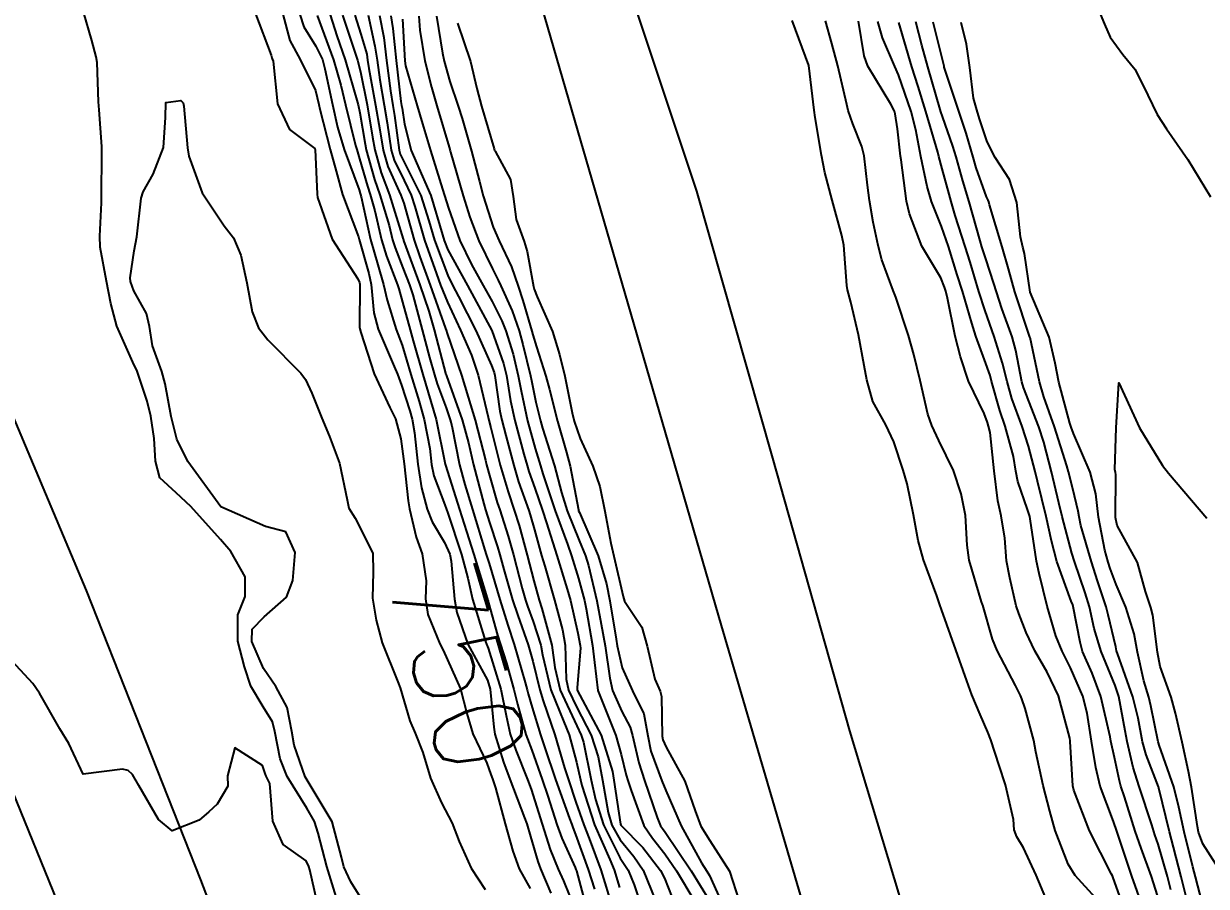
# Model space of a CAD drawing. Header units: metres. Extents: x 298520 to 308411, y 7433745 to 7450750.
# Drawn here: x 298939 to 298991.7, y 7449889.3 to 7449927.8 of the extents above; entities that cross this region are included whole.
import ezdxf
from ezdxf.enums import TextEntityAlignment as Align

# ---------------------------------------------------------------- set-up
doc = ezdxf.new("R2010")
doc.units = ezdxf.units.M
doc.header["$LTSCALE"] = 10
for name, color, linetype in [('Cotas', 45, 'Continuous'), ('Curvas de Nivel 1m', 11, 'Continuous'), ('Curvas de Nivel 5m', 15, 'Continuous'), ('Linha Férrea', 251, 'TRACKS'), ('Vias Primárias', 230, 'Continuous')]:
    doc.layers.add(name, color=color, linetype=linetype)
doc.styles.add('Style-STANDARD', font='STANDARD.shx')
doc.linetypes.add('TRACKS', pattern='A,0.15,[130,ltypeshp.shx,S=0.25,R=0,X=0,Y=0],0.15', length=0.3)

msp = doc.modelspace()

# ---------------------------------------------------------------- linework, layer by layer
at = {"layer": 'Curvas de Nivel 1m', "flags": 128}
for points, elevation in [([(298986.836, 7449928.562), (298987.191, 7449927.742), (298987.431, 7449927.162), (298988, 7449926.391), (298988.55, 7449925.724), (298989.12, 7449924.575), (298989.535, 7449923.714), (298989.957, 7449923.068), (298990.899, 7449921.7), (298991.918, 7449920.038)], 744), ([(298950.519, 7449928.182), (298950.838, 7449927.014), (298951.297, 7449926.17), (298951.972, 7449924.78), (298952.125, 7449924.158), (298952.174, 7449923.945), (298952.639, 7449922.153), (298952.901, 7449921.182), (298953.184, 7449920.147), (298953.895, 7449918.25), (298953.93, 7449918.139), (298954.36, 7449916.615), (298954.459, 7449916.131), (298954.589, 7449914.858), (298954.773, 7449914.126), (298955.488, 7449912.464), (298955.631, 7449912.122), (298955.818, 7449911.638), (298956.184, 7449910.492), (298956.287, 7449910.113), (298956.398, 7449909.507), (298956.544, 7449908.108), (298956.711, 7449907.055), (298956.967, 7449906.102), (298957.189, 7449905.54), (298957.738, 7449904.609), (298957.968, 7449904.088), (298958.035, 7449903.78), (298958.182, 7449902.085), (298958.286, 7449901.495), (298958.782, 7449900.079), (298959.659, 7449898.463), (298959.778, 7449898.068), (298959.934, 7449896.364), (298959.985, 7449896.065), (298960.371, 7449894.81), (298960.65, 7449894.054), (298961.309, 7449892.331), (298961.408, 7449892.052), (298961.577, 7449891.486), (298961.901, 7449890.38), (298962.024, 7449890.043), (298962.481, 7449888.965)], 749), ([(298951.283, 7449928.171), (298951.457, 7449927.618), (298951.999, 7449926.766), (298952.285, 7449926.157), (298952.401, 7449925.742), (298952.732, 7449924.152), (298952.96, 7449923.143), (298953.251, 7449922.147), (298953.925, 7449920.342), (298953.974, 7449920.189), (298953.993, 7449920.139), (298954.018, 7449920.042), (298954.44, 7449918.132), (298954.762, 7449917.007), (298955.009, 7449916.123), (298955.17, 7449915.425), (298955.581, 7449914.114), (298955.842, 7449913.41), (298956.24, 7449912.114), (298956.6, 7449910.897), (298956.824, 7449910.105), (298957.073, 7449908.811), (298957.157, 7449908.099), (298957.258, 7449907.588), (298957.755, 7449906.293), (298957.828, 7449906.089), (298957.868, 7449905.972), (298958.5, 7449904.082), (298958.78, 7449903.016), (298958.981, 7449902.077), (298959.557, 7449900.199), (298959.609, 7449900.071), (298959.68, 7449899.896), (298960.249, 7449898.061), (298960.48, 7449896.896), (298960.669, 7449896.054), (298960.916, 7449895.34), (298961.437, 7449894.043), (298961.606, 7449893.603), (298962.087, 7449892.042), (298962.448, 7449890.913), (298962.813, 7449890.031), (298963.04, 7449889.51), (298963.545, 7449888.259)], 748), ([(298952.047, 7449928.125), (298952.776, 7449926.152), (298953.112, 7449925.013), (298953.317, 7449924.146), (298953.761, 7449922.326), (298953.82, 7449922.141), (298953.939, 7449921.737), (298954.299, 7449920.507), (298954.42, 7449920.133), (298954.632, 7449919.409), (298954.927, 7449918.124), (298955.149, 7449917.384), (298955.634, 7449916.114), (298955.692, 7449915.934), (298955.865, 7449915.335), (298956.203, 7449914.107), (298956.337, 7449913.613), (298956.763, 7449912.106), (298957.011, 7449911.298), (298957.36, 7449910.097), (298957.764, 7449908.1), (298957.773, 7449908.061), (298958.402, 7449906.084), (298958.716, 7449905.107), (298959.044, 7449904.077), (298959.644, 7449902.131), (298959.662, 7449902.07), (298959.701, 7449901.918), (298960.106, 7449900.483), (298960.232, 7449900.062), (298960.496, 7449899.232), (298960.833, 7449898.052), (298960.988, 7449897.391), (298961.371, 7449896.044), (298961.438, 7449895.85), (298961.626, 7449895.35), (298962.089, 7449894.035), (298962.347, 7449893.287), (298962.747, 7449892.033), (298962.964, 7449891.416), (298963.564, 7449890.112), (298963.602, 7449890.02), (298963.62, 7449889.962), (298964.142, 7449888.014)], 747), ([(298952.626, 7449928.154), (298952.927, 7449927.227), (298953.3, 7449926.147), (298953.857, 7449924.248), (298953.884, 7449924.141), (298953.959, 7449923.78), (298954.197, 7449922.387), (298954.245, 7449922.135), (298954.615, 7449920.815), (298954.85, 7449920.126), (298955.264, 7449918.758), (298955.418, 7449918.117), (298955.528, 7449917.755), (298955.881, 7449916.87), (298956.172, 7449916.107), (298956.317, 7449915.657), (298956.739, 7449914.101), (298957.07, 7449912.862), (298957.285, 7449912.098), (298957.413, 7449911.69), (298957.808, 7449910.616), (298957.995, 7449910.088), (298958.067, 7449909.819), (298958.41, 7449908.084), (298958.64, 7449907.206), (298958.983, 7449906.078), (298959.539, 7449904.268), (298959.599, 7449904.071), (298959.727, 7449903.669), (298960.211, 7449902.062), (298960.562, 7449900.927), (298960.838, 7449900.053), (298961.335, 7449898.368), (298961.417, 7449898.044), (298961.466, 7449897.858), (298961.645, 7449897.244), (298962.025, 7449896.036), (298962.205, 7449895.456), (298962.687, 7449894.029), (298963.32, 7449892.289), (298963.41, 7449892.023), (298963.455, 7449891.895), (298963.579, 7449891.585), (298964.15, 7449890.014), (298964.425, 7449889.136)], 746), ([(298953.731, 7449928.143), (298954.004, 7449927.298), (298954.264, 7449926.404), (298954.304, 7449926.135), (298954.362, 7449925.76), (298954.661, 7449924.13), (298954.848, 7449923.022), (298954.994, 7449922.124), (298955.209, 7449921.394), (298955.785, 7449920.112), (298955.918, 7449919.754), (298956.383, 7449918.105), (298956.635, 7449917.353), (298957.094, 7449916.098), (298957.781, 7449914.163), (298957.804, 7449914.09), (298957.851, 7449913.94), (298958.494, 7449912.083), (298958.793, 7449911.101), (298959.099, 7449910.077), (298959.561, 7449908.288), (298959.616, 7449908.072), (298959.767, 7449907.501), (298960.088, 7449906.397), (298960.199, 7449906.063), (298960.574, 7449904.891), (298960.808, 7449904.054), (298961.201, 7449902.557), (298961.346, 7449902.045), (298961.435, 7449901.778), (298961.693, 7449901.089), (298962.028, 7449900.037), (298962.108, 7449899.604), (298962.484, 7449898.032), (298963.058, 7449896.606), (298963.292, 7449896.023), (298963.621, 7449894.814), (298963.802, 7449894.018), (298963.862, 7449893.765), (298964.428, 7449892.012), (298965.112, 7449890.46), (298965.302, 7449890.003), (298965.551, 7449889.221)], 744), ([(298954.324, 7449928.135), (298954.633, 7449926.765), (298954.728, 7449926.129), (298954.845, 7449925.262), (298955.048, 7449924.124), (298955.174, 7449923.341), (298955.357, 7449922.119), (298955.487, 7449921.666), (298955.929, 7449920.766), (298956.253, 7449920.107), (298956.418, 7449919.602), (298956.847, 7449918.1), (298957.371, 7449916.602), (298957.557, 7449916.093), (298957.865, 7449915.331), (298958.449, 7449914.084), (298958.941, 7449912.974), (298959.24, 7449912.076), (298959.676, 7449910.2), (298959.709, 7449910.071), (298959.798, 7449909.729), (298960.223, 7449908.063), (298960.569, 7449906.866), (298960.847, 7449906.054), (298961.063, 7449905.368), (298961.417, 7449904.045), (298961.716, 7449902.904), (298961.955, 7449902.037), (298962.073, 7449901.662), (298962.529, 7449900.032), (298962.659, 7449899.039), (298962.895, 7449898.028), (298963.637, 7449896.434), (298963.84, 7449896.018), (298963.944, 7449895.702), (298964.286, 7449894.013), (298964.466, 7449893.146), (298964.827, 7449892.008), (298965.568, 7449890.524), (298965.786, 7449890.217), (298965.936, 7449889.994), (298966.204, 7449889.34), (298966.644, 7449887.983)], 743), ([(298954.836, 7449928.128), (298955.021, 7449927.143), (298955.152, 7449926.123), (298955.324, 7449924.768), (298955.434, 7449924.118), (298955.508, 7449923.666), (298955.717, 7449922.113), (298955.764, 7449921.935), (298955.938, 7449921.589), (298956.676, 7449920.102), (298957.039, 7449918.966), (298957.288, 7449918.096), (298957.877, 7449916.531), (298958.087, 7449916.088), (298958.358, 7449915.595), (298959.127, 7449914.077), (298959.829, 7449912.506), (298959.946, 7449912.19), (298959.974, 7449912.068), (298960.211, 7449910.468), (298960.293, 7449910.063), (298960.474, 7449909.379), (298960.823, 7449908.054), (298961.039, 7449907.325), (298961.5, 7449906.044), (298961.561, 7449905.853), (298961.744, 7449905.171), (298962.063, 7449904.037), (298962.206, 7449903.554), (298962.64, 7449902.031), (298963.001, 7449900.715), (298963.119, 7449900.026), (298963.168, 7449898.517), (298963.273, 7449898.024), (298963.645, 7449897.247), (298964.285, 7449896.013), (298964.592, 7449895.041), (298964.786, 7449894.008), (298965.039, 7449892.558), (298965.206, 7449892.004), (298965.576, 7449891.341), (298966.183, 7449890.605), (298966.603, 7449889.984), (298967.341, 7449888.168)], 742), ([(298955.341, 7449928.12), (298955.431, 7449927.542), (298955.576, 7449926.116), (298955.792, 7449924.286), (298955.82, 7449924.112), (298955.84, 7449923.99), (298955.955, 7449923.283), (298956.25, 7449922.107), (298956.487, 7449921.555), (298957.13, 7449920.098), (298957.644, 7449918.346), (298957.715, 7449918.092), (298957.889, 7449917.675), (298958.764, 7449916.081), (298959.853, 7449914.076), (298960.364, 7449912.598), (298960.496, 7449912.06), (298960.684, 7449910.93), (298960.869, 7449910.054), (298961.282, 7449908.546), (298961.419, 7449908.045), (298961.501, 7449907.775), (298961.763, 7449907.029), (298962.108, 7449906.036), (298962.292, 7449905.49), (298962.745, 7449904.03), (298963.209, 7449902.526), (298963.355, 7449902.023), (298963.688, 7449900.559), (298963.796, 7449900.019), (298963.802, 7449899.898), (298963.655, 7449898.134), (298963.65, 7449898.023), (298964.726, 7449896.009), (298965.234, 7449894.387), (298965.297, 7449894.003), (298965.584, 7449892.049), (298965.603, 7449892), (298966.584, 7449890.996), (298967.369, 7449889.973), (298967.558, 7449889.629), (298968.2, 7449887.963)], 741), ([(298956.596, 7449928.104), (298956.636, 7449927.474), (298956.859, 7449926.101), (298957.149, 7449924.924), (298957.398, 7449924.096), (298957.944, 7449922.246), (298957.989, 7449922.09), (298958.01, 7449922.022), (298958.569, 7449920.084), (298958.867, 7449919.122), (298959.268, 7449918.076), (298959.88, 7449916.819), (298960.129, 7449916.32), (298960.246, 7449916.064), (298960.747, 7449914.942), (298961.06, 7449914.052), (298961.232, 7449913.444), (298961.574, 7449912.044), (298961.616, 7449911.838), (298961.811, 7449910.873), (298962.018, 7449910.038), (298962.115, 7449909.72), (298962.649, 7449908.031), (298962.951, 7449906.838), (298963.203, 7449906.026), (298963.74, 7449904.705), (298964.022, 7449904.017), (298964.155, 7449903.588), (298964.531, 7449902.012), (298964.732, 7449900.97), (298964.897, 7449900.008), (298965.113, 7449898.554), (298965.225, 7449898.004), (298965.644, 7449897.071), (298966.02, 7449896.377), (298966.125, 7449895.993), (298966.406, 7449894.774), (298966.665, 7449893.984), (298967.226, 7449892.337), (298967.368, 7449891.973), (298967.456, 7449891.846), (298967.58, 7449891.687), (298968.742, 7449889.958), (298969.544, 7449888.659)], 739), ([(298957.376, 7449928.096), (298957.642, 7449926.448), (298957.721, 7449926.093), (298957.979, 7449925.184), (298958.339, 7449924.086), (298958.517, 7449923.525), (298958.938, 7449922.08), (298959.293, 7449920.713), (298959.467, 7449920.075), (298959.902, 7449918.675), (298960.172, 7449918.066), (298960.73, 7449916.905), (298961.021, 7449916.053), (298961.225, 7449915.408), (298961.637, 7449914.043), (298961.681, 7449913.882), (298961.836, 7449913.34), (298962.255, 7449912.036), (298962.418, 7449911.433), (298962.773, 7449910.03), (298963.181, 7449908.627), (298963.339, 7449908.024), (298963.711, 7449906.063), (298963.721, 7449906.02), (298963.752, 7449905.952), (298964.597, 7449904.011), (298964.958, 7449902.764), (298965.107, 7449902.006), (298965.397, 7449900.292), (298965.446, 7449900.002), (298965.668, 7449899.014), (298966.121, 7449897.993), (298966.623, 7449896.965), (298966.813, 7449895.982), (298966.949, 7449895.303), (298967.438, 7449893.973), (298967.607, 7449893.543), (298968.3, 7449891.963), (298969.207, 7449890.313), (298969.439, 7449889.951), (298969.56, 7449889.747), (298970.382, 7449887.942)], 738), ([(298958.313, 7449927.783), (298958.897, 7449926.081), (298959.181, 7449924.871), (298959.381, 7449924.076), (298959.944, 7449922.174), (298959.973, 7449922.099), (298959.994, 7449922.069), (298960.68, 7449920.808), (298960.803, 7449920.057), (298960.935, 7449919.027), (298961.283, 7449918.049), (298961.431, 7449917.59), (298961.707, 7449916.042), (298961.738, 7449915.909), (298961.866, 7449915.577), (298962.554, 7449914.033), (298962.866, 7449912.996), (298963.1, 7449912.027), (298963.433, 7449910.398), (298963.521, 7449910.023), (298963.791, 7449909.254), (298964.361, 7449908.014), (298964.667, 7449907.108), (298964.896, 7449906.009), (298965.158, 7449904.587), (298965.296, 7449904.004), (298965.706, 7449902.203), (298965.767, 7449901.999), (298966.537, 7449900.833), (298966.785, 7449899.983), (298967.123, 7449898.516), (298967.358, 7449897.974), (298967.413, 7449897.736), (298967.445, 7449895.973), (298967.471, 7449895.812), (298967.628, 7449895.478), (298968.461, 7449893.962), (298968.915, 7449892.635), (298969.178, 7449891.954), (298969.577, 7449891.309), (298970.455, 7449889.941), (298970.879, 7449888.601)], 737), ([(298984.574, 7449888.743), (298984.139, 7449889.774), (298983.575, 7449890.993), (298983.266, 7449891.471), (298983.156, 7449891.786), (298983.126, 7449892.251), (298982.771, 7449893.793), (298982.49, 7449894.665), (298982.119, 7449895.803), (298981.986, 7449896.155), (298981.644, 7449896.93), (298981.267, 7449897.814), (298981.035, 7449898.443), (298980.548, 7449899.821), (298979.907, 7449901.622), (298979.843, 7449901.829), (298979.707, 7449902.237), (298979.115, 7449903.836), (298978.869, 7449904.705), (298978.669, 7449905.841), (298978.384, 7449907.226), (298978.203, 7449907.846), (298977.792, 7449909.101), (298977.426, 7449909.856), (298976.846, 7449910.898), (298976.573, 7449911.869), (298976.465, 7449912.506), (298976.207, 7449913.875), (298975.865, 7449915.334), (298975.711, 7449915.882), (298975.683, 7449916.074), (298975.547, 7449917.883), (298975.465, 7449918.318), (298975.029, 7449919.889), (298974.701, 7449921.127), (298974.556, 7449921.894), (298974.281, 7449923.575), (298974.229, 7449923.897), (298973.993, 7449925.9), (298973.241, 7449927.908)], 737), ([(298987.536, 7449887.927), (298985.882, 7449889.757), (298985.568, 7449890.255), (298984.99, 7449891.766), (298984.744, 7449892.62), (298984.453, 7449893.772), (298984.126, 7449895.277), (298984.025, 7449895.776), (298983.647, 7449897.197), (298983.498, 7449897.629), (298983.436, 7449897.783), (298983.219, 7449898.227), (298982.391, 7449899.799), (298982.185, 7449900.3), (298981.751, 7449901.809), (298981.737, 7449901.843), (298981.704, 7449901.962), (298981.148, 7449903.816), (298981.059, 7449904.491), (298980.983, 7449905.818), (298980.796, 7449906.786), (298980.447, 7449907.823), (298979.793, 7449909.167), (298979.479, 7449909.833), (298979.303, 7449910.34), (298978.966, 7449911.839), (298978.678, 7449912.998), (298978.432, 7449913.844), (298977.869, 7449915.564), (298977.753, 7449915.852), (298977.245, 7449917.218), (298977.082, 7449917.862), (298976.868, 7449918.906), (298976.697, 7449919.868), (298976.617, 7449920.557), (298976.464, 7449921.872), (298976.361, 7449922.288), (298975.957, 7449923.288), (298975.753, 7449923.882), (298975.69, 7449924.16), (298975.29, 7449925.887), (298975.019, 7449926.874), (298974.731, 7449927.893)], 738), ([(298988.249, 7449887.729), (298987.562, 7449889.689), (298987.535, 7449889.74), (298987.495, 7449889.81), (298986.519, 7449891.751), (298985.813, 7449893.555), (298985.772, 7449893.758), (298985.655, 7449895.737), (298985.651, 7449895.76), (298985.634, 7449895.887), (298985.137, 7449897.765), (298984.62, 7449898.819), (298984.078, 7449899.776), (298983.691, 7449900.602), (298983.356, 7449901.442), (298983.246, 7449901.787), (298982.954, 7449903.03), (298982.814, 7449903.794), (298982.732, 7449904.801), (298982.57, 7449905.798), (298982.429, 7449906.469), (298982.265, 7449907.803), (298982.084, 7449909.52), (298982.014, 7449909.807), (298981.966, 7449909.969), (298981.809, 7449910.371), (298981.117, 7449911.817), (298980.762, 7449912.892), (298980.523, 7449913.823), (298980.182, 7449915.513), (298980.103, 7449915.828), (298980.05, 7449916.004), (298979.879, 7449916.417), (298979.041, 7449917.839), (298978.479, 7449919.28), (298978.345, 7449919.846), (298978.105, 7449921.685), (298978.087, 7449921.849), (298977.955, 7449923.071), (298977.85, 7449923.74), (298977.816, 7449923.852), (298977.648, 7449924.174), (298976.629, 7449925.87), (298976.454, 7449926.33), (298976.206, 7449927.877)], 739), ([(298989.55, 7449888.856), (298989.281, 7449889.714), (298988.821, 7449890.967), (298988.56, 7449891.725), (298988.08, 7449893.258), (298987.92, 7449893.735), (298987.855, 7449893.976), (298987.626, 7449895.017), (298987.472, 7449895.742), (298987.433, 7449895.944), (298987.018, 7449897.746), (298986.635, 7449898.784), (298986.211, 7449899.755), (298986.095, 7449900.162), (298985.789, 7449901.759), (298985.77, 7449901.825), (298985.705, 7449902), (298985.055, 7449903.767), (298984.823, 7449904.682), (298984.577, 7449905.772), (298984.197, 7449907.348), (298984.092, 7449907.777), (298983.79, 7449908.903), (298983.507, 7449909.784), (298983.054, 7449911.03), (298982.836, 7449911.795), (298982.641, 7449912.608), (298982.268, 7449913.804), (298981.86, 7449914.955), (298981.581, 7449915.813), (298981.185, 7449917.117), (298980.968, 7449917.819), (298980.528, 7449919.209), (298980.341, 7449919.826), (298980.249, 7449920.148), (298979.937, 7449921.279), (298979.793, 7449921.832), (298979.743, 7449922.034), (298979.214, 7449923.837), (298978.864, 7449924.957), (298978.594, 7449925.844), (298978.013, 7449927.817)], 741), ([(298990.14, 7449889.118), (298989.991, 7449889.706), (298989.577, 7449891.146), (298989.434, 7449891.565), (298989.385, 7449891.713), (298989.29, 7449892.011), (298988.732, 7449893.723), (298988.465, 7449894.571), (298988.193, 7449895.732), (298988.108, 7449896.203), (298987.822, 7449897.737), (298987.66, 7449898.233), (298987.03, 7449899.747), (298986.729, 7449900.78), (298986.509, 7449901.748), (298986.326, 7449902.367), (298985.848, 7449903.758), (298985.729, 7449904.137), (298985.293, 7449905.765), (298985.142, 7449906.383), (298984.822, 7449907.77), (298984.475, 7449909.091), (298984.252, 7449909.776), (298983.814, 7449910.916), (298983.571, 7449911.535), (298983.503, 7449911.785), (298983.233, 7449913.186), (298983.061, 7449913.792), (298982.608, 7449915.053), (298982.36, 7449915.803), (298982.248, 7449916.176), (298981.887, 7449917.264), (298981.755, 7449917.675), (298981.713, 7449917.812), (298981.634, 7449918.075), (298981.141, 7449919.818), (298980.864, 7449920.748), (298980.56, 7449921.821), (298980.418, 7449922.293), (298979.961, 7449923.614), (298979.889, 7449923.831), (298979.858, 7449923.938), (298979.308, 7449925.837), (298979.038, 7449926.804), (298978.768, 7449927.842)], 742), ([(298990.967, 7449888.271), (298990.608, 7449889.7), (298990.259, 7449891.021), (298990.08, 7449891.705), (298989.612, 7449893.646), (298989.594, 7449893.71), (298989.045, 7449895.136), (298988.885, 7449895.721), (298988.689, 7449896.769), (298988.449, 7449897.728), (298987.759, 7449899.662), (298987.739, 7449899.739), (298987.728, 7449899.784), (298987.685, 7449899.961), (298987.354, 7449901.39), (298987.265, 7449901.737), (298986.88, 7449902.908), (298986.607, 7449903.747), (298986.133, 7449905.368), (298986.054, 7449905.755), (298986.013, 7449906.013), (298985.765, 7449907.001), (298985.58, 7449907.762), (298985.507, 7449908.033), (298984.948, 7449909.769), (298984.474, 7449911.116), (298984.279, 7449911.775), (298983.866, 7449913.756), (298983.86, 7449913.78), (298983.844, 7449913.825), (298983.184, 7449915.79), (298982.907, 7449916.818), (298982.626, 7449917.799), (298982.055, 7449919.674), (298982.023, 7449919.808), (298981.998, 7449919.883), (298981.925, 7449920.04), (298981.464, 7449921.333), (298981.323, 7449921.809), (298981.013, 7449922.874), (298980.704, 7449923.819), (298980.048, 7449925.773), (298980.037, 7449925.829), (298980.03, 7449925.867), (298979.995, 7449925.99), (298979.541, 7449927.835)], 743), ([(298991.546, 7449888.551), (298991.24, 7449889.693), (298991.125, 7449890.137), (298990.738, 7449891.698), (298990.501, 7449892.799), (298990.285, 7449893.703), (298989.632, 7449895.575), (298989.594, 7449895.672), (298989.584, 7449895.711), (298989.259, 7449897.326), (298989.159, 7449897.717), (298988.938, 7449898.446), (298988.654, 7449899.725), (298988.506, 7449900.543), (298988.138, 7449901.726), (298987.713, 7449902.738), (298987.44, 7449903.454), (298987.347, 7449903.736), (298987.195, 7449904.274), (298986.916, 7449905.743), (298986.794, 7449906.776), (298986.546, 7449907.748), (298985.799, 7449909.474), (298985.691, 7449909.761), (298985.636, 7449909.93), (298985.143, 7449911.767), (298984.979, 7449912.621), (298984.712, 7449913.771), (298983.873, 7449915.78), (298983.61, 7449917.504), (298983.544, 7449917.785), (298983.442, 7449918.245), (298983.276, 7449919.79), (298982.941, 7449920.803), (298982.308, 7449921.796), (298981.95, 7449922.485), (298981.624, 7449923.469), (298981.516, 7449923.807), (298981.344, 7449924.438), (298981.169, 7449925.812), (298981.033, 7449926.844), (298980.788, 7449927.818)], 744), ([(298954.386, 7449888.132), (298953.556, 7449889.466), (298953.24, 7449890.143), (298953.142, 7449890.569), (298952.723, 7449892.149), (298951.611, 7449894.006), (298951.522, 7449894.161), (298951.028, 7449895.57), (298950.918, 7449896.171), (298950.719, 7449897.249), (298950.208, 7449898.182), (298949.665, 7449898.984), (298949.144, 7449900.195), (298949.146, 7449900.738), (298949.694, 7449901.289), (298950.683, 7449902.175), (298950.964, 7449902.922), (298951.073, 7449904.17), (298950.649, 7449905.083), (298949.744, 7449905.331), (298947.753, 7449906.21), (298946.282, 7449908.225), (298945.788, 7449909.222), (298945.537, 7449910.234), (298945.277, 7449911.697), (298945.117, 7449912.241), (298944.704, 7449913.383), (298944.565, 7449914.249), (298944.438, 7449914.831), (298943.869, 7449915.846), (298943.725, 7449916.261), (298943.709, 7449916.427), (298943.887, 7449917.629), (298944.001, 7449918.258), (298944.2, 7449919.974), (298944.291, 7449920.254), (298944.734, 7449921.051), (298945.193, 7449922.241), (298945.291, 7449923.575), (298945.298, 7449924.24), (298945.965, 7449924.338), (298946.067, 7449924.229), (298946.107, 7449924.083), (298946.26, 7449922.227), (298946.32, 7449921.845), (298946.92, 7449920.22), (298947.901, 7449918.746), (298948.32, 7449918.206), (298948.654, 7449917.434), (298948.913, 7449916.2), (298949.158, 7449914.899), (298949.433, 7449914.194), (298949.845, 7449913.654), (298951.327, 7449912.167), (298951.535, 7449911.879), (298951.814, 7449911.268), (298952.261, 7449910.155), (298952.596, 7449909.347), (298953.056, 7449908.147), (298953.39, 7449906.51), (298953.471, 7449906.143), (298953.749, 7449905.703), (298954.531, 7449904.132), (298954.559, 7449903.293), (298954.524, 7449902.132), (298954.68, 7449901.144), (298954.959, 7449900.127), (298955.657, 7449898.388), (298955.751, 7449898.119), (298956.185, 7449896.658), (298956.422, 7449896.108), (298956.767, 7449895.246), (298957.11, 7449894.098), (298957.597, 7449892.999), (298958.078, 7449892.085), (298958.394, 7449891.263), (298958.929, 7449890.076), (298959.553, 7449889.122)], 751), ([(298952.14, 7449888.154), (298951.722, 7449889.998), (298951.686, 7449890.159), (298951.565, 7449890.403), (298950.531, 7449891.135), (298950.069, 7449892.183), (298949.94, 7449893.853), (298949.781, 7449894.187), (298949.737, 7449894.311), (298949.618, 7449894.654), (298948.378, 7449895.449), (298948.057, 7449894.206), (298948.065, 7449893.746), (298947.594, 7449892.928), (298947.213, 7449892.592), (298946.788, 7449892.222), (298945.578, 7449891.74), (298944.969, 7449892.246), (298944.095, 7449893.766), (298943.808, 7449894.258), (298943.615, 7449894.439), (298943.373, 7449894.504), (298941.613, 7449894.28), (298940.979, 7449895.642), (298940.575, 7449896.296), (298939.657, 7449897.893), (298939.366, 7449898.313), (298937.681, 7449900.117)], 749)]:
    msp.add_lwpolyline(points, dxfattribs=dict(at, elevation=elevation))
at = {"layer": 'Curvas de Nivel 5m', "flags": 128}
for points, elevation in [([(298952.9, 7449888.796), (298952.49, 7449890.151), (298952.096, 7449891.637), (298951.931, 7449892.157), (298951.592, 7449892.752), (298950.708, 7449894.174), (298950.398, 7449894.955), (298950.169, 7449896.182), (298950.057, 7449896.604), (298949.644, 7449897.282), (298949.089, 7449898.196), (298948.805, 7449899.059), (298948.508, 7449900.202), (298948.506, 7449901.391), (298948.846, 7449902.199), (298948.835, 7449903.08), (298948.198, 7449904.205), (298947.738, 7449904.752), (298946.415, 7449906.223), (298945.759, 7449906.827), (298945.026, 7449907.502), (298944.841, 7449908.244), (298944.786, 7449909.247), (298944.631, 7449910.248), (298944.473, 7449910.914), (298944.014, 7449912.257), (298943.829, 7449912.662), (298943.117, 7449914.267), (298942.851, 7449915.282), (298942.653, 7449916.272), (298942.377, 7449917.786), (298942.349, 7449918.275), (298942.426, 7449919.764), (298942.434, 7449920.275), (298942.45, 7449921.763), (298942.438, 7449922.275), (298942.326, 7449923.918), (298942.302, 7449924.277), (298942.233, 7449926.035), (298942.199, 7449926.278), (298942, 7449927.01), (298941.63, 7449928.284)], 750), ([(298949.298, 7449928.197), (298949.995, 7449926.364), (298950.037, 7449926.233), (298950.052, 7449926.189), (298950.093, 7449926.087), (298950.288, 7449924.185), (298950.82, 7449923.046), (298951.943, 7449922.189), (298951.956, 7449922.16), (298951.959, 7449922.144), (298952.049, 7449920.159), (298952.067, 7449920.012), (298952.724, 7449918.152), (298953.875, 7449916.381), (298953.946, 7449916.212), (298953.959, 7449916.139), (298953.938, 7449914.223), (298953.952, 7449914.139), (298954.008, 7449913.98), (298954.599, 7449912.132), (298955.302, 7449910.631), (298955.552, 7449910.123), (298955.79, 7449909.239), (298955.936, 7449908.118), (298956.115, 7449906.473), (298956.168, 7449906.114), (298956.476, 7449904.845), (298956.731, 7449904.105), (298956.914, 7449902.903), (298956.892, 7449902.102), (298956.992, 7449901.397), (298957.529, 7449900.092), (298957.679, 7449899.802), (298958.452, 7449898.082), (298958.734, 7449896.987), (298959.001, 7449896.076), (298959.62, 7449894.758), (298959.809, 7449894.261), (298959.878, 7449894.066), (298960.013, 7449893.66), (298960.444, 7449892.061), (298960.79, 7449890.838), (298961.064, 7449890.055), (298961.554, 7449889.165)], 750), ([(298953.19, 7449928.148), (298953.773, 7449926.364), (298953.85, 7449926.141), (298953.985, 7449925.61), (298954.278, 7449924.135), (298954.521, 7449922.704), (298954.621, 7449922.13), (298954.916, 7449921.108), (298955.28, 7449920.12), (298955.893, 7449918.144), (298955.901, 7449918.11), (298955.908, 7449918.094), (298956.63, 7449916.102), (298957.031, 7449914.929), (298957.272, 7449914.096), (298957.798, 7449912.115), (298957.808, 7449912.09), (298957.823, 7449912.051), (298958.528, 7449910.083), (298958.802, 7449909.066), (298959.027, 7449908.077), (298959.492, 7449906.336), (298959.569, 7449906.072), (298959.747, 7449905.51), (298960.093, 7449904.421), (298960.197, 7449904.063), (298960.376, 7449903.407), (298960.776, 7449902.054), (298961.003, 7449901.358), (298961.473, 7449900.043), (298961.672, 7449899.313), (298961.984, 7449898.037), (298962.142, 7449897.541), (298962.652, 7449896.03), (298963.086, 7449894.557), (298963.263, 7449894.023), (298963.598, 7449893.031), (298963.95, 7449892.016), (298964.192, 7449891.399), (298964.71, 7449890.009), (298965.231, 7449888.31)], 745), ([(298955.86, 7449927.961), (298955.962, 7449926.11), (298955.989, 7449925.879), (298956.515, 7449924.104), (298956.759, 7449923.298), (298957.11, 7449922.098), (298957.644, 7449920.375), (298957.736, 7449920.092), (298957.915, 7449919.534), (298958.425, 7449918.085), (298958.943, 7449917.018), (298959.466, 7449916.074), (298959.866, 7449915.364), (298960.298, 7449914.504), (298960.468, 7449914.061), (298960.792, 7449913.015), (298961.028, 7449912.052), (298961.151, 7449911.385), (298961.435, 7449910.046), (298961.784, 7449908.808), (298962.025, 7449908.037), (298962.13, 7449907.676), (298962.671, 7449906.031), (298963.223, 7449904.541), (298963.405, 7449904.023), (298963.718, 7449902.999), (298963.984, 7449902.017), (298964.059, 7449901.657), (298964.345, 7449900.013), (298964.426, 7449899.258), (298964.583, 7449898.011), (298965.197, 7449896.444), (298965.387, 7449896.002), (298965.624, 7449895.156), (298965.844, 7449894.226), (298965.915, 7449893.995), (298966.06, 7449893.539), (298966.629, 7449891.984), (298967.019, 7449891.42), (298967.57, 7449890.725), (298968.083, 7449889.965), (298968.9, 7449888.599)], 740), ([(298988.876, 7449888.387), (298988.405, 7449889.727), (298988.192, 7449890.354), (298987.739, 7449891.738), (298987.589, 7449892.157), (298986.998, 7449893.746), (298986.804, 7449894.565), (298986.601, 7449895.75), (298986.406, 7449896.991), (298986.22, 7449897.754), (298985.672, 7449899.023), (298985.292, 7449899.764), (298985.008, 7449900.449), (298984.629, 7449901.771), (298984.263, 7449903.229), (298984.146, 7449903.776), (298983.869, 7449905.661), (298983.848, 7449905.779), (298983.756, 7449906.083), (298983.315, 7449907.333), (298983.23, 7449907.788), (298983.125, 7449908.447), (298982.75, 7449909.796), (298982.519, 7449910.508), (298982.147, 7449911.805), (298982.078, 7449912.058), (298981.832, 7449912.759), (298981.443, 7449913.814), (298981.268, 7449914.4), (298980.846, 7449915.82), (298980.617, 7449916.56), (298980.23, 7449917.827), (298979.906, 7449918.716), (298979.461, 7449919.835), (298979.276, 7449920.49), (298978.992, 7449921.84), (298978.767, 7449923.029), (298978.562, 7449923.844), (298977.987, 7449925.482), (298977.828, 7449925.852), (298977.274, 7449927.129), (298977.071, 7449927.864)], 740), ([(298992.146, 7449890.259), (298991.578, 7449891.17), (298991.387, 7449891.692), (298991.339, 7449891.94), (298991.064, 7449893.695), (298990.93, 7449894.387), (298990.658, 7449895.7), (298990.352, 7449896.997), (298990.157, 7449897.705), (298989.673, 7449899.081), (298989.543, 7449899.712), (298989.349, 7449901.365), (298989.257, 7449901.714), (298989.009, 7449902.418), (298988.662, 7449903.721), (298987.748, 7449905.377), (298987.676, 7449905.731), (298987.693, 7449907.652), (298987.681, 7449907.731), (298987.643, 7449907.863), (298987.7, 7449909.732), (298987.823, 7449911.73), (298988.742, 7449909.721), (298989.778, 7449908.051), (298990.042, 7449907.707), (298991.753, 7449905.69)], 745)]:
    msp.add_lwpolyline(points, dxfattribs=dict(at, elevation=elevation))
at = {"layer": 'Linha Férrea', "flags": 128}
for points in [[(298729.261, 7450749.95), (298734.809, 7450730.65), (298742.343, 7450703.451), (298750.119, 7450676.237), (298757.889, 7450649.199), (298765.189, 7450623.712), (298769.985, 7450606.424), (298776.494, 7450583.287), (298783.055, 7450560.248), (298788.164, 7450542.214), (298793.821, 7450521.584), (298798.125, 7450506.606), (298804.386, 7450484.418), (298809.295, 7450466.837), (298814.551, 7450448.858), (298819.559, 7450431.225), (298826.267, 7450408.649), (298831.926, 7450389.314), (298837.135, 7450370.779), (298842.092, 7450352.398), (298847.802, 7450331.823), (298852.149, 7450316.412), (298858.34, 7450294.769), (298862.969, 7450278.965), (298867.952, 7450260.088), (298870.924, 7450249.95), (298873.722, 7450238.982), (298878.355, 7450222.697), (298882.025, 7450210.358), (298885.603, 7450197.651), (298890.189, 7450181.049), (298894.637, 7450166.006), (298898.995, 7450149.812), (298904.361, 7450131.79), (298908.122, 7450117.709), (298911.93, 7450103.946), (298916.104, 7450089.039), (298920.554, 7450073.399), (298923.212, 7450064.319), (298926.468, 7450052.577), (298930.321, 7450038.956), (298934.723, 7450023.223), (298938.252, 7450011.622), (298941.509, 7449999.193), (298944.399, 7449989.651), (298947.701, 7449977.682), (298952.335, 7449961.49), (298956.967, 7449946.581), (298961.92, 7449929.017), (298965.909, 7449915.258), (298970.082, 7449900.905), (298973.936, 7449887.787), (298977.788, 7449874.853), (298981.549, 7449862.469), (298986.366, 7449847.197), (298989.852, 7449836.37), (298994.575, 7449822.337), (298999.437, 7449807.292), (299004.068, 7449794.269), (299008.7, 7449781.657), (299013.057, 7449770.328), (299018.285, 7449757.718), (299022.322, 7449748.037), (299026.817, 7449737.63), (299031.861, 7449726.852), (299036.814, 7449716.896), (299043.096, 7449705.205), (299047.821, 7449696.534), (299054.335, 7449685.572), (299060.664, 7449675.852), (299069.469, 7449663.104), (299077.541, 7449652.872), (299085.429, 7449643.336), (299089.832, 7449637.784), (299098.728, 7449628.561), (299107.993, 7449618.793), (299117.442, 7449610.031), (299127.077, 7449601.223), (299138.453, 7449591.782), (299150.409, 7449582.651), (299162.779, 7449573.982), (299174.004, 7449567.002), (299185.962, 7449560.295), (299199.698, 7449553.222), (299213.253, 7449547.024), (299227.033, 7449541.5), (299241.999, 7449536.525), (299258.424, 7449531.831), (299277.224, 7449527.814), (299295.935, 7449525.032), (299311.589, 7449523.57), (299326.876, 7449522.883), (299340.975, 7449522.747), (299353.572, 7449523.111), (299369.274, 7449524.069), (299382.826, 7449525.211), (299396.609, 7449526.717), (299414.178, 7449529.501), (299430.969, 7449532.603), (299440.142, 7449534.839), (299451.094, 7449537.487), (299469.666, 7449542.917), (299486.963, 7449547.755), (299510.376, 7449554.83), (299531.414, 7449561.037), (299544.903, 7449564.894), (299559.186, 7449569.068), (299590.197, 7449576.665), (299616.417, 7449582.259), (299645.03, 7449585.805), (299675.251, 7449587.635), (299705.522, 7449586.259), (299732.882, 7449582.825), (299762.581, 7449576.088), (299791.888, 7449566.944), (299816.217, 7449556.896), (299840.774, 7449544.781), (299859.676, 7449534.387), (299878.529, 7449521.308), (299897.376, 7449507.135), (299919.538, 7449486.991), (299927.658, 7449478.626), (299947.133, 7449456.962), (299961.499, 7449437.961), (299971.137, 7449424.784), (299981.869, 7449408.322), (299997.595, 7449383.682), (300016.228, 7449354.96), (300035.864, 7449324.687), (300055.136, 7449295.587), (300073.232, 7449268.397), (300085.868, 7449249.95), (300089.501, 7449244.778), (300101.211, 7449227.647), (300111.197, 7449214.14), (300124.752, 7449194.736), (300135.909, 7449179.759), (300148.296, 7449162.129), (300160.805, 7449144.566), (300173.129, 7449128.481), (300185.523, 7449112.088), (300198.402, 7449095.758), (300207.462, 7449083.98), (300220.094, 7449068.515), (300233.468, 7449051.744), (300246.778, 7449035.349), (300263.478, 7449015.076), (300277.526, 7448998.444), (300292.814, 7448981.501), (300306.688, 7448964.856), (300324.623, 7448944.393), (300340.398, 7448926.517), (300357.9, 7448907.843), (300372.755, 7448891.817), (300392.041, 7448871.054), (300410.717, 7448852.066), (300427.475, 7448834.137), (300439.245, 7448822.858), (300454.898, 7448806.525), (300473.448, 7448788.164), (300493.111, 7448768.808), (300511.705, 7448749.95), (300518.198, 7448743.612), (300525.672, 7448735.984), (300530.889, 7448730.361), (300538.141, 7448723.284), (300543.771, 7448717.624), (300548.924, 7448711.903), (300554.778, 7448706.093), (300562.444, 7448698.573), (300570.483, 7448690.198), (300580.06, 7448680.508), (300590.013, 7448670.628), (300599.102, 7448661.391), (300608.565, 7448651.702), (300616.68, 7448643.32), (300625.581, 7448633.859), (300633.62, 7448625.859), (300641.21, 7448617.858), (300649.582, 7448609.897), (300659.386, 7448599.72), (300667.387, 7448591.231), (300676.098, 7448582.784), (300683.871, 7448574.669), (300691.725, 7448567.153), (300703.33, 7448554.876), (300711.744, 7448546.351), (300718.093, 7448539.767), (300726.506, 7448530.983), (300733.153, 7448523.695), (300741.152, 7448514.418), (300747.426, 7448507.242), (300750.054, 7448504.018), (300758.169, 7448493.99), (300764.854, 7448485.238), (300772.251, 7448475.55), (300781.114, 7448462.855), (300788.178, 7448452.147), (300795.99, 7448439.115), (300802.712, 7448427.661), (300809.137, 7448414.665), (300814.959, 7448402.42), (300819.763, 7448391.601), (300824.722, 7448378.533), (300829.079, 7448366.59), (300833.249, 7448353.858), (300836.592, 7448342.438), (300839.822, 7448330.572), (300842.678, 7448317.912), (300845.758, 7448304.202), (300848.387, 7448291.169), (300849.927, 7448279.903), (300851.843, 7448266.756), (300852.632, 7448254.174), (300852.974, 7448249.95), (300853.718, 7448237.64), (300853.896, 7448226.066), (300854.164, 7448215.145), (300853.836, 7448203.832), (300853.598, 7448192.905), (300852.795, 7448182.25), (300851.991, 7448170.79), (300850.801, 7448159.302), (300849.223, 7448146.768), (300848.151, 7448135.486), (300846.96, 7448124.114), (300845.442, 7448113.546), (300844.222, 7448102.204), (300842.288, 7448090.385), (300840.978, 7448078.33), (300839.608, 7448068.386), (300838.209, 7448056.39), (300836.541, 7448045.166), (300835.023, 7448032.665), (300833.535, 7448020.341), (300832.284, 7448009.205), (300831.094, 7447998.637), (300829.874, 7447985.926), (300828.432, 7447973.713), (300826.546, 7447955.639), (300825.162, 7447943.391), (300824.986, 7447942.247), (300823.836, 7447930.96), (300822.657, 7447919.829), (300821.593, 7447909.075), (300820.243, 7447895.408), (300819.533, 7447885.934), (300818.679, 7447872.07), (300818.298, 7447858.799), (300817.927, 7447851.916), (300817.786, 7447841.862), (300817.933, 7447833.489), (300818.516, 7447815.843), (300820.361, 7447795.876), (300822.449, 7447776.733), (300825.922, 7447758.996), (300827.722, 7447750.217), (300828.687, 7447743.229), (300830.467, 7447731.539), (300833.751, 7447711.152), (300838.977, 7447681.969), (300842.161, 7447664.851), (300846.249, 7447643.566), (300856.898, 7447587.933), (300861.3, 7447564.706), (300863.731, 7447552.015), (300867.081, 7447534.8), (300870.251, 7447518.153), (300879.139, 7447471.406), (300882.717, 7447452.426), (300886.196, 7447433.436), (300890.621, 7447408.952), (300893.065, 7447393.996), (300894.895, 7447382.534), (300896.018, 7447374.923), (300897.056, 7447367.88), (300898.671, 7447355.202), (300899.884, 7447344.173), (300901.155, 7447328.57), (300902.425, 7447306.17), (300902.632, 7447290.927), (300902.643, 7447274.906), (300901.209, 7447249.806), (300899.894, 7447235.454), (300897.424, 7447214.973), (300896.24, 7447207.108, -0.017609), (300893.245, 7447191.067), (300890.79, 7447180.008), (300886.347, 7447162.337), (300883.122, 7447151.267), (300877.521, 7447133.871), (300873.858, 7447123.752), (300865.532, 7447103.056), (300859.822, 7447090.388), (300850.503, 7447071.406), (300846.315, 7447063.106), (300836.805, 7447045.834), (300827.664, 7447031.197), (300815.395, 7447013.014), (300803.069, 7446996.228), (300792.968, 7446983.245), (300781.446, 7446969.292), (300759.63, 7446945.435), (300748.36, 7446933.669), (300737.301, 7446922.447), (300720.178, 7446905.644), (300707.821, 7446893.561), (300697.057, 7446883.028), (300686.376, 7446872.224), (300676.506, 7446862.329), (300660.145, 7446845.845), (300651.989, 7446837.638), (300637.917, 7446823.835), (300624.102, 7446810.419), (300614.955, 7446801.573), (300610.107, 7446796.538), (300599.124, 7446785.64, 0.017844), (300588.776, 7446774.611), (300582.973, 7446768.596), (300572.807, 7446757.15), (300570.635, 7446754.423, -0.018804), (300566.868, 7446749.902, -0.021463), (300565.197, 7446747.771, 0.014089), (300560.744, 7446742.236), (300556.818, 7446737.065), (300549.018, 7446726.402), (300544.903, 7446720.152), (300542.989, 7446717.435), (300540.702, 7446714.014), (300534.516, 7446704.131), (300528.813, 7446694.775), (300525.37, 7446688.688), (300519.775, 7446678.443, 0.017217), (300513.559, 7446666.068), (300510.115, 7446659.471), (300505.35, 7446648.44), (300501.39, 7446638.953, 0.017957), (300498.447, 7446631.125), (300492.383, 7446614.647), (300488.086, 7446600.958), (300484.889, 7446590.082), (300482.448, 7446580.533), (300479.028, 7446566.174), (300474.999, 7446546.195), (300472.245, 7446530.076), (300469.723, 7446510.133), (300467.649, 7446494.09), (300465.343, 7446472.628), (300462.509, 7446448.283), (300460.589, 7446427.75), (300458.173, 7446403.459), (300455.716, 7446377.743), (300453.679, 7446357.578), (300451.179, 7446331.957), (300448.408, 7446302.907), (300446.096, 7446278.461), (300443.948, 7446255.986), (300443.327, 7446249.95), (300441.921, 7446236.026), (300439.714, 7446214.959), (300437.145, 7446189.663), (300434.772, 7446164.489), (300432.986, 7446145.942), (300427.675, 7446092.019), (300425.457, 7446069.071), (300422.052, 7446034.05), (300420.454, 7446017.74), (300416.946, 7445981.751), (300414.159, 7445952.95), (300410.686, 7445916.311), (300408.437, 7445891.812), (300405.718, 7445868.171), (300403.766, 7445842.739), (300401.654, 7445818.651), (300400.337, 7445806.143), (300399.876, 7445801.282), (300399.266, 7445794.558)], [(298905.363, 7450145.031), (298910.207, 7450124.873), (298915.002, 7450108.012), (298921.739, 7450085.266), (298926.98, 7450064.83), (298931.003, 7450051.742), (298934.224, 7450039.953), (298937.65, 7450027.983), (298940.458, 7450017.786), (298943.206, 7450008.624), (298945.866, 7449998.811), (298948.85, 7449988.084), (298952.218, 7449977.183), (298954.849, 7449967.637), (298957.892, 7449956.733), (298961.763, 7449943.848), (298964.896, 7449932.558), (298968.973, 7449920.293), (298972.372, 7449908.382), (298975.8, 7449896.208), (298979.287, 7449884.682), (298982.035, 7449875.079), (298985.463, 7449863.464), (298988.891, 7449853.475), (298994.252, 7449836.792), (298999.642, 7449820.007), (299004.122, 7449806.223), (299009.577, 7449791.55), (299017.072, 7449771.922), (299023.852, 7449755.78), (299031.351, 7449735.099), (299042.615, 7449714.768), (299049.157, 7449702.257), (299057.947, 7449687.795), (299067.128, 7449674.025), (299074.388, 7449663.764), (299083.266, 7449652.271), (299093.226, 7449640.21), (299104.865, 7449628.3), (299116.059, 7449616.929), (299127.188, 7449606.965), (299134.846, 7449600.398), (299146.061, 7449590.999), (299159.8, 7449581.134), (299172.881, 7449572.672), (299188.754, 7449563.553), (299203.487, 7449555.781), (299219.692, 7449548.782), (299229.285, 7449544.979), (299249.695, 7449538.196), (299264.418, 7449534.22), (299286.841, 7449530.183), (299305.276, 7449527.832), (299319.472, 7449527.113), (299340.209, 7449526.73), (299362.575, 7449527.496), (299380.335, 7449528.889), (299402.027, 7449531.43), (299418.393, 7449534.55), (299439.271, 7449538.773), (299455.546, 7449542.61), (299468.219, 7449546.447), (299486.071, 7449551.679), (299502.678, 7449556.429), (299521.873, 7449562.476), (299544.903, 7449569.511), (299558.765, 7449572.874), (299572.65, 7449576.475), (299589.389, 7449580.647), (299603.615, 7449583.903), (299623.713, 7449587.445), (299640.449, 7449589.67), (299657.813, 7449590.983), (299675.925, 7449591.554), (299694.255, 7449591.042), (299708.541, 7449590.126), (299722.182, 7449588.244), (299738.919, 7449585.56), (299759.653, 7449580.821), (299775.25, 7449576.474), (299786.436, 7449572.94), (299797.015, 7449569.282), (299807.003, 7449565.52), (299816.424, 7449561.561), (299823.596, 7449557.979), (299834.148, 7449553.022), (299842.943, 7449548.641), (299850.946, 7449544.045), (299857.58, 7449540.07), (299867.592, 7449534.039), (299879.685, 7449526.144), (299888.765, 7449519.647), (299901.686, 7449509.708), (299911.305, 7449500.703), (299920.635, 7449492.515), (299928.708, 7449484.626), (299935.814, 7449476.733), (299943.925, 7449467.258), (299951.104, 7449459.003), (299957.671, 7449450.784), (299963.484, 7449442.67), (299970.77, 7449432.303), (299976.475, 7449423.904), (299982.432, 7449414.862), (299988.891, 7449404.85), (299995.852, 7449394.443), (300002.312, 7449383.928), (300010.887, 7449370.223), (300018.781, 7449358.239), (300026.569, 7449345.892), (300033.388, 7449335.88), (300041.176, 7449324.037), (300049.358, 7449311.838), (300057.288, 7449299.745), (300065.47, 7449287.364), (300073.508, 7449275.701), (300081.011, 7449264.541), (300090.196, 7449251.298), (300091.164, 7449249.95), (300100.525, 7449236.167), (300109.403, 7449223.951), (300117.162, 7449213.187), (300127.336, 7449198.457), (300139.6, 7449181.446), (300149.952, 7449166.72), (300159.813, 7449153.466), (300168.75, 7449141.382), (300179.779, 7449126.346), (300190.932, 7449112.414), (300203.876, 7449095.222), (300217.308, 7449078.587), (300230.374, 7449062.005), (300242.887, 7449046.162), (300256.877, 7449029.774), (300272.777, 7449010.921), (300288.309, 7448992.868), (300306.303, 7448971.97), (300322.512, 7448953.54), (300337.055, 7448937.024), (300349.196, 7448923.521), (300363.433, 7448907.803), (300372.178, 7448898.27), (300387.649, 7448881.624), (300402.322, 7448866.086), (300417.298, 7448851.105), (300428.763, 7448838.962), (300440.716, 7448827.379), (300454.398, 7448813.148), (300467.461, 7448800.639), (300481.638, 7448785.533), (300502.227, 7448765.254), (300514.06, 7448753.852), (300517.826, 7448749.95), (300528.275, 7448738.976), (300540.783, 7448726.333), (300551.364, 7448715.261), (300568.358, 7448698.083), (300580.431, 7448686.447), (300591.073, 7448675.242), (300605.822, 7448659.996), (300619.827, 7448645.871), (300631.531, 7448633.85), (300641.93, 7448623.388), (300651.196, 7448614.132), (300663.21, 7448601.736), (300675.654, 7448588.967), (300686.366, 7448579.136), (300697.132, 7448567.001), (300714.307, 7448549.82), (300728.065, 7448535.254), (300742.189, 7448519.954), (300754.02, 7448506), (300763.608, 7448493.67), (300772.134, 7448482.969), (300781.594, 7448469.905), (300789.873, 7448457.453), (300798.087, 7448444.138), (300806.367, 7448430.378), (300809.353, 7448423.731), (300815.826, 7448410.715), (300822.176, 7448396.83), (300827.777, 7448382.459), (300832.26, 7448369.325), (300838.297, 7448352.647), (300842.655, 7448335.903), (300846.951, 7448318.72), (300850.061, 7448305.153), (300853.485, 7448286.05), (300855.912, 7448269.922), (300857.341, 7448249.95), (300858.33, 7448231.606), (300857.942, 7448206.205), (300856.925, 7448178.368), (300854.333, 7448156.855), (300851.333, 7448129.708), (300849.095, 7448108.502), (300845.739, 7448085.317), (300843.044, 7448064.17), (300840.396, 7448043.097), (300838.567, 7448030.951), (300837.041, 7448016.016), (300835.11, 7447994.958), (300832.975, 7447975.28), (300830.738, 7447953.623), (300829.108, 7447937.188), (300828.366, 7447933.435), (300827.045, 7447924.743), (300825.629, 7447910.191), (300824.268, 7447895.589), (300822.966, 7447881.617), (300821.953, 7447863.074), (300821.73, 7447846.352), (300821.738, 7447838.346), (300822.298, 7447822.796), (300823.264, 7447806.625), (300824.128, 7447792.391), (300826.211, 7447777.691), (300829.715, 7447760.435), (300831.501, 7447751.07), (300833.495, 7447738.255), (300836.415, 7447720.056), (300862.711, 7447579.549), (300879.787, 7447489.912), (300882.904, 7447473.371), (300886.736, 7447453.399), (300891.84, 7447425.61), (300894.824, 7447408.419), (300897.501, 7447392.308), (300900.259, 7447374.699), (300902.627, 7447356.768), (300903.989, 7447344.999), (300904.86, 7447335.88), (300905.847, 7447322.28), (300906.291, 7447313.022), (300906.573, 7447308.418), (300906.759, 7447298.893), (300906.88, 7447292.725, -0.006984), (300906.844, 7447284.829), (300906.695, 7447276.838), (300906.36, 7447267.883), (300905.744, 7447256.667), (300905.23, 7447249.95), (300904.292, 7447239.525), (300903.012, 7447227.25), (300901.034, 7447212.309), (300899.543, 7447202.921, -0.011988), (300897.909, 7447194.02), (300894.997, 7447180.769), (300891.356, 7447165.387), (300887.457, 7447151.115), (300883.301, 7447137.652), (300876.75, 7447119.219), (300874.099, 7447111.988), (300871.749, 7447106.138, -0.018309), (300868.914, 7447099.764, 0.011681), (300865.826, 7447093.061), (300860.469, 7447081.825), (300851.72, 7447064.422), (300846.208, 7447053.937), (300843.033, 7447048.479), (300836.89, 7447038.137), (300827.206, 7447022.921), (300821.11, 7447014.014), (300814.857, 7447005.089), (300809.628, 7446998.099), (300801.236, 7446986.884), (300791.122, 7446974.407), (300781.425, 7446962.969), (300774.943, 7446955.767), (300762.88, 7446942.762), (300751.299, 7446930.933), (300734.873, 7446914.565), (300727.949, 7446907.628), (300717.868, 7446897.443), (300705.6, 7446885.783), (300698.716, 7446879.048), (300668.127, 7446848.06), (300640.994, 7446821.407), (300627.442, 7446808.23), (300610.345, 7446790.697), (300597.443, 7446778.155), (300592.334, 7446772.486), (300571.229, 7446748.595), (300567.705, 7446744.65), (300564.743, 7446740.8), (300562.62, 7446737.769), (300551.356, 7446722.391), (300544.903, 7446712.981), (300541.869, 7446707.917), (300539.497, 7446704.103, 0.003437), (300530.37, 7446689.205, 0.010632), (300522.744, 7446675.931, 0.016565), (300518.05, 7446666.625, -0.011698), (300511.771, 7446653.868, 0.029635), (300510.132, 7446650.211), (300505.481, 7446638.898), (300500.314, 7446625.471), (300492.316, 7446601.197), (300488.229, 7446587.047), (300485.297, 7446575.185), (300482.347, 7446562.473), (300481.087, 7446556.089, 0.004599), (300479.148, 7446545.763), (300476.443, 7446530.265), (300474.645, 7446518.085), (300472.755, 7446502.987), (300471.297, 7446490.618), (300469.17, 7446472.092), (300467.901, 7446459.793), (300466.767, 7446449.806), (300465.445, 7446435.701), (300463.191, 7446412.592), (300462.659, 7446405.266), (300461.606, 7446397.228), (300459.608, 7446375.419), (300458.167, 7446361.3), (300456.938, 7446349.283), (300454.601, 7446324.341), (300452.383, 7446301.27), (300450.408, 7446280.731), (300448.612, 7446261.944), (300447.444, 7446249.79), (300445.943, 7446235.321), (300443.682, 7446213.965), (300443.009, 7446207.561), (300441.275, 7446189.511), (300439.198, 7446168.049), (300436.473, 7446140.607), (300434.029, 7446115.856), (300431.015, 7446085.098), (300427.797, 7446052.837), (300425.199, 7446025.415), (300423.636, 7446009.727), (300422.457, 7445994.573), (300421.615, 7445989.53), (300419.286, 7445963.664), (300415.807, 7445928.192), (300414.69, 7445917.527), (300413.782, 7445904.921), (300412.247, 7445888.391), (300411.949, 7445886.157), (300411.266, 7445881.618), (300410.692, 7445876.189), (300409.038, 7445857.286), (300407.606, 7445838.578), (300405.212, 7445812.517), (300404.532, 7445804.524), (300403.437, 7445794.141)]]:
    msp.add_lwpolyline(points, format="xyb", dxfattribs=at)
at = {"layer": 'Vias Primárias'}
for points, elevation in [([(299004.308, 7449682.922), (298996.711, 7449712.077), (298994.321, 7449721.461), (298991.521, 7449732.453), (298988.926, 7449743.21), (298986.419, 7449752.655), (298983.038, 7449765.772), (298980.21, 7449778.312), (298977.354, 7449789.214), (298974.117, 7449801.137), (298970.589, 7449814.575), (298967.062, 7449827.112), (298963.623, 7449839.3), (298959.804, 7449852.535), (298955.489, 7449865.887), (298951.583, 7449877.199), (298946.861, 7449889.561), (298941.758, 7449902.476), (298936.89, 7449913.993), (298931.642, 7449925.741), (298926.044, 7449937.637), (298920.125, 7449949.561), (298914.032, 7449960.786), (298908.23, 7449971.343)], 710.86), ([(298990.784, 7449709.405), (298986.983, 7449723.788), (298983.596, 7449737.463), (298980.413, 7449749.081), (298977.232, 7449763.661), (298973.555, 7449778.373), (298968.844, 7449795.6), (298965.538, 7449808.62), (298961.61, 7449822.959), (298957.065, 7449839.278), (298952.809, 7449853.579), (298947.479, 7449869.321), (298940.827, 7449887.708), (298933.553, 7449905.559), (298928.223, 7449918.253), (298918.721, 7449938.452), (298912.15, 7449951.507), (298901.282, 7449971.013)], 751.201)]:
    msp.add_lwpolyline(points, dxfattribs=dict(at, elevation=elevation))

# ---------------------------------------------------------------- texts
at = {"layer": 'Cotas', "style": 'Style-STANDARD'}
msp.add_text('750', height=4, rotation=286.5424, dxfattribs=at).set_placement((298958.353, 7449899.072, 750), align=Align.MIDDLE_CENTER)

doc.saveas('drawing.dxf')
